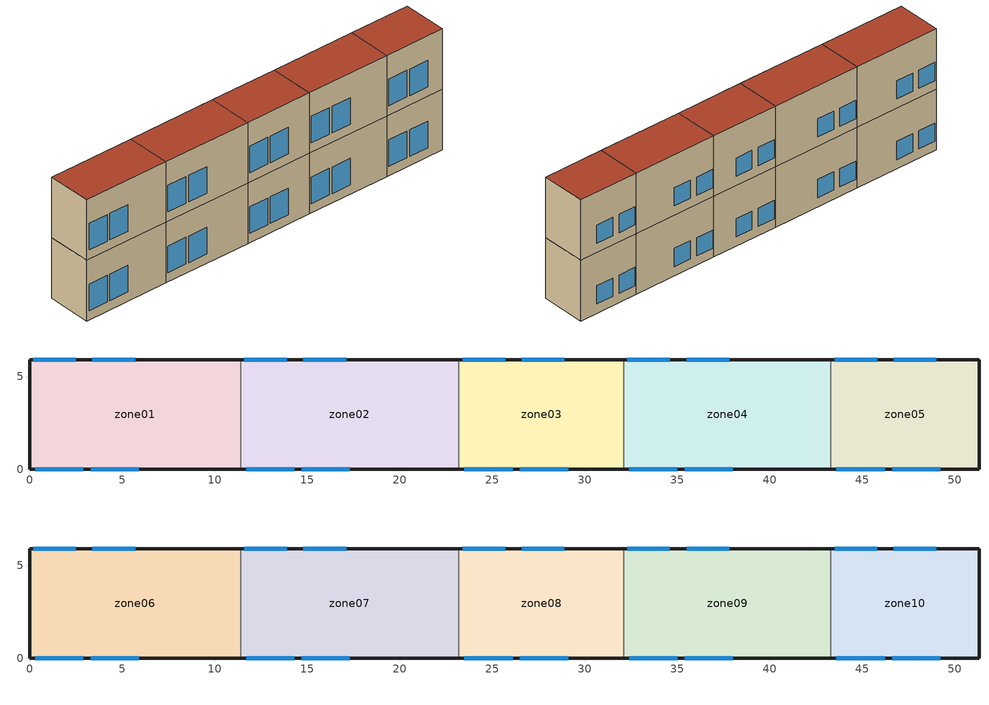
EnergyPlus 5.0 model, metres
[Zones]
zone01
 floor ground (GROUND_FLOOR): 11.4,5.9 11.4,0 0,0 0,5.9 z0
 wall outside (EXT_WALL): 11.4,5.9 0,5.9 0,0 11.4,0 z0:8
 wall to zone02 (ADJ_WALL): 11.4,0 11.4,5.9 z0:8
 window (EXT_WINDOW1): 0.3,0 2.9,0 / 3.3,0 5.9,0 z1.25:4.75; 2.5,5.9 0.2,5.9 / 5.7,5.9 3.4,5.9 z1.25:3.65
 ceiling to zone06 (ADJ_CEILING): 0,5.9 0,0 11.4,0 11.4,5.9 z8
zone02
 floor ground (GROUND_FLOOR): 23.2,5.9 23.2,0 11.4,0 11.4,5.9 z0
 wall outside (EXT_WALL): 23.2,5.9 11.4,5.9 / 11.4,0 23.2,0 z0:8
 wall to zone03 (ADJ_WALL): 23.2,0 23.2,5.9 z0:8
 wall to zone01 (ADJ_WALL): 11.4,5.9 11.4,0 z0:8
 window (EXT_WINDOW1): 11.7,0 14.3,0 / 14.7,0 17.3,0 z1.25:4.75; 13.9,5.9 11.6,5.9 / 17.1,5.9 14.8,5.9 z1.25:3.65
 ceiling to zone07 (ADJ_CEILING): 11.4,5.9 11.4,0 23.2,0 23.2,5.9 z8
zone03
 floor ground (GROUND_FLOOR): 32.1,5.9 32.1,0 23.2,0 23.2,5.9 z0
 wall outside (EXT_WALL): 32.1,5.9 23.2,5.9 / 23.2,0 32.1,0 z0:8
 wall to zone04 (ADJ_WALL): 32.1,0 32.1,5.9 z0:8
 wall to zone02 (ADJ_WALL): 23.2,5.9 23.2,0 z0:8
 window (EXT_WINDOW1): 23.5,0 26.1,0 / 26.5,0 29.1,0 z1.25:4.75; 25.7,5.9 23.4,5.9 / 28.9,5.9 26.6,5.9 z1.25:3.65
 ceiling to zone08 (ADJ_CEILING): 23.2,5.9 23.2,0 32.1,0 32.1,5.9 z8
zone04
 floor ground (GROUND_FLOOR): 43.3,5.9 43.3,0 32.1,0 32.1,5.9 z0
 wall outside (EXT_WALL): 43.3,5.9 32.1,5.9 / 32.1,0 43.3,0 z0:8
 wall to zone05 (ADJ_WALL): 43.3,0 43.3,5.9 z0:8
 wall to zone03 (ADJ_WALL): 32.1,5.9 32.1,0 z0:8
 window (EXT_WINDOW1): 32.4,0 35,0 / 35.4,0 38,0 z1.25:4.75; 34.6,5.9 32.3,5.9 / 37.8,5.9 35.5,5.9 z1.25:3.65
 ceiling to zone09 (ADJ_CEILING): 32.1,5.9 32.1,0 43.3,0 43.3,5.9 z8
zone05
 floor ground (GROUND_FLOOR): 51.3,5.9 51.3,0 43.3,0 43.3,5.9 z0
 wall outside (EXT_WALL): 43.3,0 51.3,0 51.3,5.9 43.3,5.9 z0:8
 wall to zone04 (ADJ_WALL): 43.3,5.9 43.3,0 z0:8
 window (EXT_WINDOW1): 43.6,0 46.2,0 / 46.6,0 49.2,0 z1.25:4.75; 45.8,5.9 43.5,5.9 / 49,5.9 46.7,5.9 z1.25:3.65
 ceiling to zone10 (ADJ_CEILING): 43.3,5.9 43.3,0 51.3,0 51.3,5.9 z8
zone06
 floor to zone01 (ADJ_CEILING): 11.4,5.9 11.4,0 0,0 0,5.9 z8
 wall outside (EXT_WALL): 11.4,5.9 0,5.9 0,0 11.4,0 z8:16
 wall to zone07 (ADJ_WALL): 11.4,0 11.4,5.9 z8:16
 window (EXT_WINDOW1): 0.3,0 2.9,0 / 3.3,0 5.9,0 z9.25:12.75; 2.5,5.9 0.2,5.9 / 5.7,5.9 3.4,5.9 z9.25:11.65
 roof outside (EXT_ROOF): 0,5.9 0,0 11.4,0 11.4,5.9 z16
zone07
 floor to zone02 (ADJ_CEILING): 23.2,5.9 23.2,0 11.4,0 11.4,5.9 z8
 wall outside (EXT_WALL): 23.2,5.9 11.4,5.9 / 11.4,0 23.2,0 z8:16
 wall to zone08 (ADJ_WALL): 23.2,0 23.2,5.9 z8:16
 wall to zone06 (ADJ_WALL): 11.4,5.9 11.4,0 z8:16
 window (EXT_WINDOW1): 11.7,0 14.3,0 / 14.7,0 17.3,0 z9.25:12.75; 13.9,5.9 11.6,5.9 / 17.1,5.9 14.8,5.9 z9.25:11.65
 roof outside (EXT_ROOF): 11.4,5.9 11.4,0 23.2,0 23.2,5.9 z16
zone08
 floor to zone03 (ADJ_CEILING): 32.1,5.9 32.1,0 23.2,0 23.2,5.9 z8
 wall outside (EXT_WALL): 32.1,5.9 23.2,5.9 / 23.2,0 32.1,0 z8:16
 wall to zone09 (ADJ_WALL): 32.1,0 32.1,5.9 z8:16
 wall to zone07 (ADJ_WALL): 23.2,5.9 23.2,0 z8:16
 window (EXT_WINDOW1): 23.5,0 26.1,0 / 26.5,0 29.1,0 z9.25:12.75; 25.7,5.9 23.4,5.9 / 28.9,5.9 26.6,5.9 z9.25:11.65
 roof outside (EXT_ROOF): 23.2,5.9 23.2,0 32.1,0 32.1,5.9 z16
zone09
 floor to zone04 (ADJ_CEILING): 43.3,5.9 43.3,0 32.1,0 32.1,5.9 z8
 wall outside (EXT_WALL): 43.3,5.9 32.1,5.9 / 32.1,0 43.3,0 z8:16
 wall to zone10 (ADJ_WALL): 43.3,0 43.3,5.9 z8:16
 wall to zone08 (ADJ_WALL): 32.1,5.9 32.1,0 z8:16
 window (EXT_WINDOW1): 32.4,0 35,0 / 35.4,0 38,0 z9.25:12.75; 34.6,5.9 32.3,5.9 / 37.8,5.9 35.5,5.9 z9.25:11.65
 roof outside (EXT_ROOF): 32.1,5.9 32.1,0 43.3,0 43.3,5.9 z16
zone10
 floor to zone05 (ADJ_CEILING): 51.3,5.9 51.3,0 43.3,0 43.3,5.9 z8
 wall outside (EXT_WALL): 43.3,0 51.3,0 51.3,5.9 43.3,5.9 z8:16
 wall to zone09 (ADJ_WALL): 43.3,5.9 43.3,0 z8:16
 window (EXT_WINDOW1): 43.6,0 46.2,0 / 46.6,0 49.2,0 z9.25:12.75; 45.8,5.9 43.5,5.9 / 49,5.9 46.7,5.9 z9.25:11.65
 roof outside (EXT_ROOF): 43.3,5.9 43.3,0 51.3,0 51.3,5.9 z16
[Building]
TRNSYS18: North Axis {deg}=0; Terrain=City; Loads Convergence Tolerance Value=0; Temperature Convergence Tolerance Value {deltaC}=0; Solar Distribution=FullInteriorAndExterior; Maximum Number of Warmup Days=0
[Site:Location]
not used: Latitude {deg}=0; Longitude {deg}=0; Time Zone {hr}=0; Elevation {m}=0
[Construction]
GROUND_FLOOR; EXT_WALL; EXT_ROOF; ADJ_WALL; ADJ_CEILING; EXT_WINDOW1: 
[WindowProperty:ShadingControl]
ESHADE=0; ISHADE=INPUT 1*MAX_ISHADE : SHADECNTRL=ISHADE_INTERNAL
[SurfaceProperty:OtherSideCoefficients]
BOUNDARY=IDENTICAL; BOUNDARY=INPUT 1*TBOUNDARY; BOUNDARY=INPUT 1*TBOUNDARY_2; BOUNDARY=INPUT 1*TBOUNDARY_3; BOUNDARY=INPUT 1*TGROUND; BOUNDARY=20; BOUNDARY=15
[Zone] Multiplier=1
zone01; zone02; zone03; zone04; zone05; zone06; zone07; zone08; zone09; zone10
